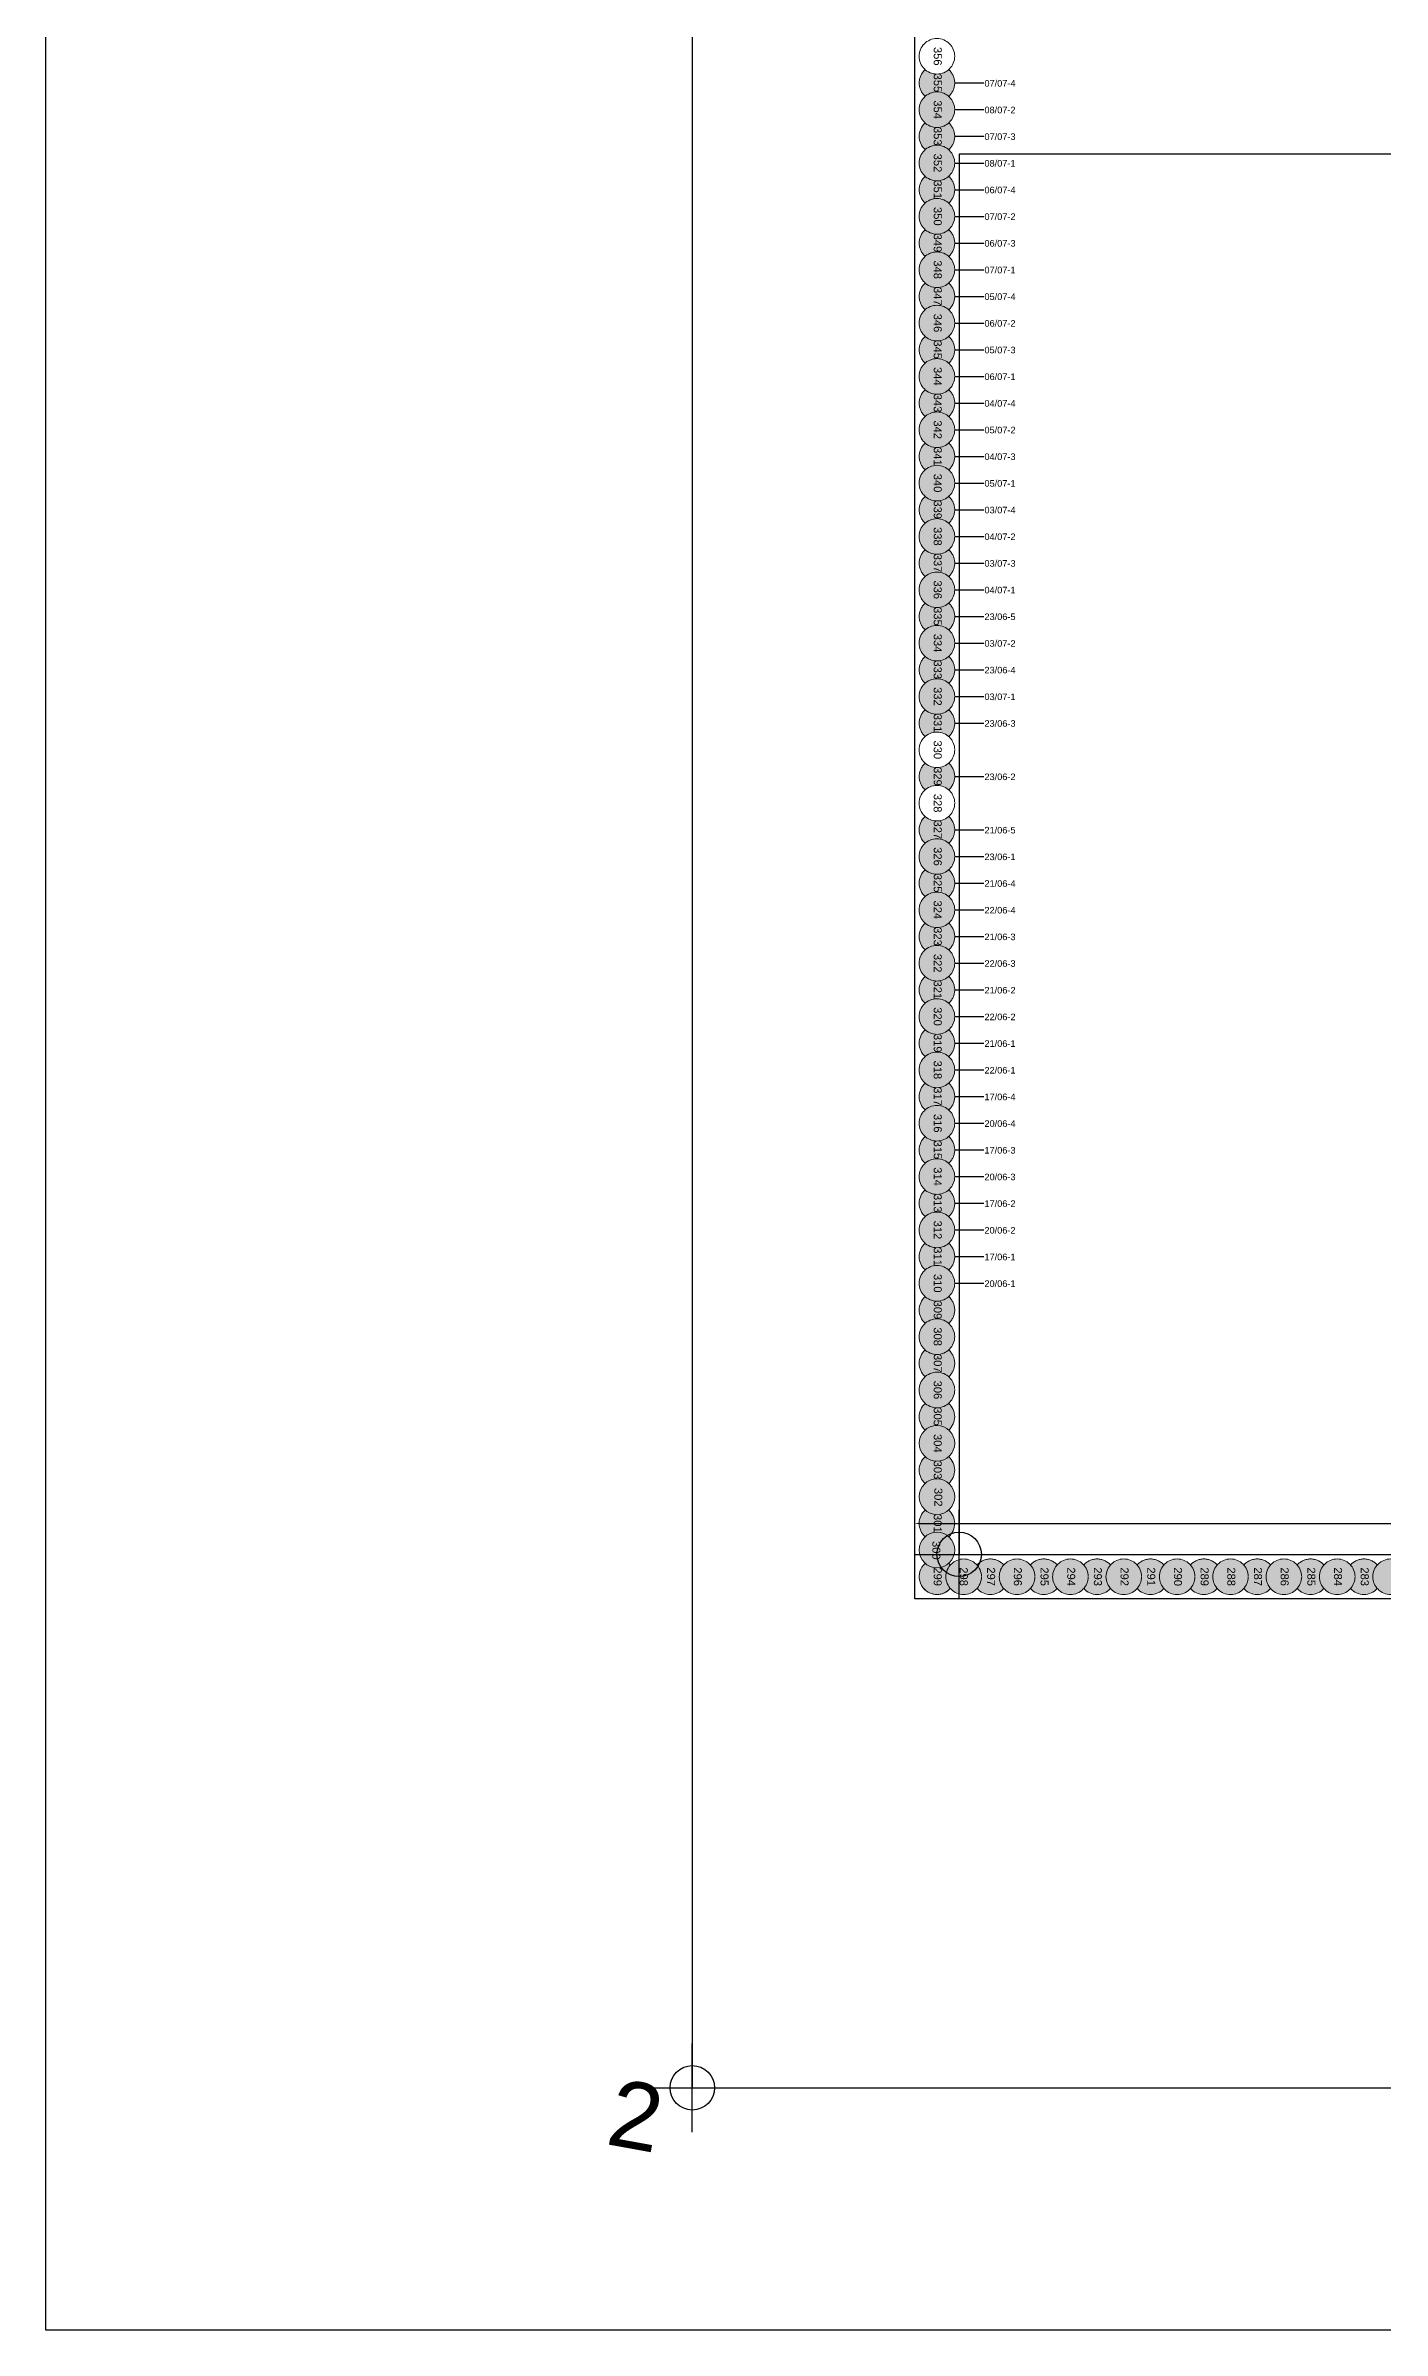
# Model space of a CAD drawing. Header units: metres. Extents: x 648700 to 648889, y 3454355 to 3454496.
# Drawn here: x 648699.8 to 648729.8, y 3454355.2 to 3454406.6 of the extents above; entities that cross this region are included whole.
import ezdxf
from ezdxf.enums import TextEntityAlignment as Align

# ---------------------------------------------------------------- set-up
doc = ezdxf.new("R2010")
doc.units = ezdxf.units.M
doc.header["$LTSCALE"] = 5
doc.header["$PDMODE"] = 34
doc.header["$PDSIZE"] = -0.1
for name, pattern in [('DASHED', [0.75, 0.5, -0.25]), ('DGN Style 2', [1, 0.6, -0.4]), ('DUZ', [500, 500])]:
    doc.linetypes.add(name, pattern=pattern)
for name, color, linetype in [('A01-200', 1, 'DUZ'), ('outlook', 4, 'Continuous'), ('XYZTABLO', 7, 'Continuous')]:
    doc.layers.add(name, color=color, linetype=linetype)
for name, color, linetype, lineweight in [('DEMIRLI KAZIK', 4, 'Continuous', 0), ('kazik_no_buyuk', 212, 'Continuous', 50), ('PLASTIK KAZIK', 100, 'Continuous', 0)]:
    doc.layers.add(name, color=color, linetype=linetype, lineweight=lineweight)
doc.styles.get("Standard").update_dxf_attribs({"font": 'arial.ttf'})
doc.styles.add('style1', font='arial.ttf', dxfattribs={"height": 10})
doc.dimstyles.new('SON', dxfattribs={"dimscale": 0.5, "dimtxt": 1, "dimasz": 0.18, "dimexe": 0.18, "dimexo": 0.0625, "dimgap": 0.09, "dimtad": 0, "dimtih": 1, "dimtoh": 1, "dimzin": 0, "dimdsep": 46, "dimtxsty": 'Standard', "dimcen": 0.09, "dimadec": 0, "dimazin": 0, "dimtfac": 1, "dimtofl": 0, "dimtmove": 0, "dimatfit": 3, "dimfxl": 1, "dimtolj": 1, "dimtzin": 0, "dimarcsym": 0})

# ---------------------------------------------------------------- blocks, each defined once
blk = doc.blocks.new('*D60')
at = {"layer": 'Defpoints', "color": 0}
for p in [(648719.336, 3454373.389), (648719.336, 3454372.689), (648755.337, 3454372.689)]:
    blk.add_point(p, dxfattribs=at)
at = {"layer": 'XYZTABLO', "color": 0, "lineweight": -2}
for p, q in [((648719.336, 3454372.72), (648719.336, 3454373.479)), ((648719.426, 3454373.389), (648736.449, 3454373.389)), ((648755.247, 3454373.389), (648738.224, 3454373.389)), ((648755.337, 3454372.72), (648755.337, 3454373.479))]:
    blk.add_line(p, q, dxfattribs=at)
at = {"layer": 'XYZTABLO', "color": 0}
for points in [[(648719.426, 3454373.404), (648719.426, 3454373.374), (648719.336, 3454373.389)], [(648755.247, 3454373.404), (648755.247, 3454373.374), (648755.337, 3454373.389)]]:
    blk.add_solid(points, dxfattribs=at)
at = {"layer": 'XYZTABLO', "color": 0, "insert": (648737.337, 3454373.389), "char_height": 0.5, "attachment_point": 5}
blk.add_mtext('\\A1;36.00', dxfattribs=at)

msp = doc.modelspace()

# ---------------------------------------------------------------- hatches: boundary and pattern name
at = {"layer": 'XYZTABLO', "linetype": 'DASHED'}
h = msp.add_hatch(color=63, dxfattribs=at)
h.paths.add_polyline_path([(648720.101, 3454406.089, -0.377964), (648719.572, 3454406.089, 0.451416), (648719.572, 3454405.489, -0.377964), (648720.101, 3454405.489, 0.451416)])
h.paths.add_polyline_path([(648719.715, 3454406.046), (648719.715, 3454405.535), (648719.991, 3454405.535), (648719.991, 3454406.046)], flags=25)
at = {"layer": 'XYZTABLO'}
h = msp.add_hatch(color=69, dxfattribs=at)
h.paths.add_polyline_path([(648719.436, 3454405.188, 1), (648720.236, 3454405.188, 1)])
h.paths.add_polyline_path([(648719.684, 3454405.438), (648719.684, 3454404.926), (648719.96, 3454404.926), (648719.96, 3454405.438)], flags=24)
at = {"layer": 'XYZTABLO', "linetype": 'DASHED'}
h = msp.add_hatch(color=63, dxfattribs=at)
h.paths.add_polyline_path([(648720.101, 3454404.889, -0.377964), (648719.572, 3454404.889, 0.451416), (648719.572, 3454404.289, -0.377964), (648720.101, 3454404.289, 0.451416)])
h.paths.add_polyline_path([(648719.715, 3454404.846), (648719.715, 3454404.335), (648719.991, 3454404.335), (648719.991, 3454404.846)], flags=25)
at = {"layer": 'XYZTABLO'}
h = msp.add_hatch(color=69, dxfattribs=at)
h.paths.add_polyline_path([(648719.436, 3454403.988, 1), (648720.236, 3454403.988, 1)])
h.paths.add_polyline_path([(648719.684, 3454404.238), (648719.684, 3454403.726), (648719.96, 3454403.726), (648719.96, 3454404.238)], flags=24)
at = {"layer": 'XYZTABLO', "linetype": 'DASHED'}
h = msp.add_hatch(color=63, dxfattribs=at)
h.paths.add_polyline_path([(648720.101, 3454403.689, -0.377964), (648719.572, 3454403.689, 0.451416), (648719.572, 3454403.089, -0.377964), (648720.101, 3454403.089, 0.451416)])
h.paths.add_polyline_path([(648719.715, 3454403.646), (648719.715, 3454403.135), (648719.991, 3454403.135), (648719.991, 3454403.646)], flags=25)
at = {"layer": 'XYZTABLO'}
h = msp.add_hatch(color=69, dxfattribs=at)
h.paths.add_polyline_path([(648719.436, 3454402.788, 1), (648720.236, 3454402.788, 1)])
h.paths.add_polyline_path([(648719.684, 3454403.038), (648719.684, 3454402.526), (648719.96, 3454402.526), (648719.96, 3454403.038)], flags=24)
at = {"layer": 'XYZTABLO', "linetype": 'DASHED'}
h = msp.add_hatch(color=63, dxfattribs=at)
h.paths.add_polyline_path([(648720.101, 3454402.489, -0.377964), (648719.572, 3454402.489, 0.451416), (648719.572, 3454401.889, -0.377964), (648720.101, 3454401.889, 0.451416)])
h.paths.add_polyline_path([(648719.715, 3454402.446), (648719.715, 3454401.935), (648719.991, 3454401.935), (648719.991, 3454402.446)], flags=25)
at = {"layer": 'XYZTABLO'}
h = msp.add_hatch(color=69, dxfattribs=at)
h.paths.add_polyline_path([(648719.436, 3454401.588, 1), (648720.236, 3454401.588, 1)])
h.paths.add_polyline_path([(648719.684, 3454401.838), (648719.684, 3454401.326), (648719.96, 3454401.326), (648719.96, 3454401.838)], flags=24)
at = {"layer": 'XYZTABLO', "linetype": 'DASHED'}
h = msp.add_hatch(color=63, dxfattribs=at)
h.paths.add_polyline_path([(648720.101, 3454401.289, -0.377964), (648719.572, 3454401.289, 0.451416), (648719.572, 3454400.689, -0.377964), (648720.101, 3454400.689, 0.451416)])
h.paths.add_polyline_path([(648719.715, 3454401.246), (648719.715, 3454400.735), (648719.991, 3454400.735), (648719.991, 3454401.246)], flags=25)
at = {"layer": 'XYZTABLO'}
h = msp.add_hatch(color=69, dxfattribs=at)
h.paths.add_polyline_path([(648719.436, 3454400.388, 1), (648720.236, 3454400.388, 1)])
h.paths.add_polyline_path([(648719.684, 3454400.638), (648719.684, 3454400.126), (648719.96, 3454400.126), (648719.96, 3454400.638)], flags=24)
at = {"layer": 'XYZTABLO', "linetype": 'DASHED'}
h = msp.add_hatch(color=63, dxfattribs=at)
h.paths.add_polyline_path([(648720.101, 3454400.089, -0.377964), (648719.572, 3454400.089, 0.451416), (648719.572, 3454399.489, -0.377964), (648720.101, 3454399.489, 0.451416)])
h.paths.add_polyline_path([(648719.715, 3454400.046), (648719.715, 3454399.535), (648719.991, 3454399.535), (648719.991, 3454400.046)], flags=25)
at = {"layer": 'XYZTABLO'}
h = msp.add_hatch(color=69, dxfattribs=at)
h.paths.add_polyline_path([(648719.436, 3454399.188, 1), (648720.236, 3454399.188, 1)])
h.paths.add_polyline_path([(648719.684, 3454399.438), (648719.684, 3454398.926), (648719.96, 3454398.926), (648719.96, 3454399.438)], flags=24)
at = {"layer": 'XYZTABLO', "linetype": 'DASHED'}
h = msp.add_hatch(color=63, dxfattribs=at)
h.paths.add_polyline_path([(648720.101, 3454398.889, -0.377964), (648719.572, 3454398.889, 0.451416), (648719.572, 3454398.289, -0.377964), (648720.101, 3454398.289, 0.451416)])
h.paths.add_polyline_path([(648719.715, 3454398.846), (648719.715, 3454398.335), (648719.991, 3454398.335), (648719.991, 3454398.846)], flags=25)
at = {"layer": 'XYZTABLO'}
h = msp.add_hatch(color=69, dxfattribs=at)
h.paths.add_polyline_path([(648719.436, 3454397.988, 1), (648720.236, 3454397.988, 1)])
h.paths.add_polyline_path([(648719.684, 3454398.238), (648719.684, 3454397.726), (648719.96, 3454397.726), (648719.96, 3454398.238)], flags=24)
at = {"layer": 'XYZTABLO', "linetype": 'DASHED'}
h = msp.add_hatch(color=63, dxfattribs=at)
h.paths.add_polyline_path([(648720.101, 3454397.689, -0.377964), (648719.572, 3454397.689, 0.451416), (648719.572, 3454397.089, -0.377964), (648720.101, 3454397.089, 0.451416)])
h.paths.add_polyline_path([(648719.715, 3454397.646), (648719.715, 3454397.135), (648719.991, 3454397.135), (648719.991, 3454397.646)], flags=25)
at = {"layer": 'XYZTABLO'}
h = msp.add_hatch(color=69, dxfattribs=at)
h.paths.add_polyline_path([(648719.436, 3454396.788, 1), (648720.236, 3454396.788, 1)])
h.paths.add_polyline_path([(648719.684, 3454397.038), (648719.684, 3454396.526), (648719.96, 3454396.526), (648719.96, 3454397.038)], flags=24)
at = {"layer": 'XYZTABLO', "linetype": 'DASHED'}
h = msp.add_hatch(color=63, dxfattribs=at)
h.paths.add_polyline_path([(648720.101, 3454396.489, -0.377964), (648719.572, 3454396.489, 0.451416), (648719.572, 3454395.889, -0.377964), (648720.101, 3454395.889, 0.451416)])
h.paths.add_polyline_path([(648719.715, 3454396.446), (648719.715, 3454395.935), (648719.991, 3454395.935), (648719.991, 3454396.446)], flags=25)
at = {"layer": 'XYZTABLO'}
h = msp.add_hatch(color=69, dxfattribs=at)
h.paths.add_polyline_path([(648719.436, 3454395.588, 1), (648720.236, 3454395.588, 1)])
h.paths.add_polyline_path([(648719.684, 3454395.838), (648719.684, 3454395.326), (648719.96, 3454395.326), (648719.96, 3454395.838)], flags=24)
at = {"layer": 'XYZTABLO', "linetype": 'DASHED'}
h = msp.add_hatch(color=63, dxfattribs=at)
h.paths.add_polyline_path([(648720.101, 3454395.289, -0.377964), (648719.572, 3454395.289, 0.451416), (648719.572, 3454394.689, -0.377964), (648720.101, 3454394.689, 0.451416)])
h.paths.add_polyline_path([(648719.715, 3454395.246), (648719.715, 3454394.735), (648719.991, 3454394.735), (648719.991, 3454395.246)], flags=25)
at = {"layer": 'XYZTABLO'}
h = msp.add_hatch(color=69, dxfattribs=at)
h.paths.add_polyline_path([(648719.436, 3454394.388, 1), (648720.236, 3454394.388, 1)])
h.paths.add_polyline_path([(648719.684, 3454394.638), (648719.684, 3454394.126), (648719.96, 3454394.126), (648719.96, 3454394.638)], flags=24)
at = {"layer": 'XYZTABLO', "linetype": 'DASHED'}
h = msp.add_hatch(color=63, dxfattribs=at)
h.paths.add_polyline_path([(648720.101, 3454394.089, -0.377964), (648719.572, 3454394.089, 0.451416), (648719.572, 3454393.489, -0.377964), (648720.101, 3454393.489, 0.451416)])
h.paths.add_polyline_path([(648719.715, 3454394.046), (648719.715, 3454393.535), (648719.991, 3454393.535), (648719.991, 3454394.046)], flags=25)
at = {"layer": 'XYZTABLO'}
h = msp.add_hatch(color=69, dxfattribs=at)
h.paths.add_polyline_path([(648719.436, 3454393.188, 1), (648720.236, 3454393.188, 1)])
h.paths.add_polyline_path([(648719.684, 3454393.438), (648719.684, 3454392.926), (648719.96, 3454392.926), (648719.96, 3454393.438)], flags=24)
at = {"layer": 'XYZTABLO', "linetype": 'DASHED'}
h = msp.add_hatch(color=63, dxfattribs=at)
h.paths.add_polyline_path([(648720.101, 3454392.889, -0.377964), (648719.572, 3454392.889, 0.451416), (648719.572, 3454392.289, -0.377964), (648720.101, 3454392.289, 0.451416)])
h.paths.add_polyline_path([(648719.715, 3454392.846), (648719.715, 3454392.335), (648719.991, 3454392.335), (648719.991, 3454392.846)], flags=25)
at = {"layer": 'XYZTABLO'}
h = msp.add_hatch(color=69, dxfattribs=at)
h.paths.add_polyline_path([(648719.436, 3454391.988, 1), (648720.236, 3454391.988, 1)])
h.paths.add_polyline_path([(648719.684, 3454392.238), (648719.684, 3454391.726), (648719.96, 3454391.726), (648719.96, 3454392.238)], flags=24)
at = {"layer": 'XYZTABLO', "linetype": 'DASHED'}
h = msp.add_hatch(color=63, dxfattribs=at)
h.paths.add_polyline_path([(648720.101, 3454391.689, -0.377964), (648719.572, 3454391.689, 0.451416), (648719.572, 3454391.089, -0.377964), (648720.101, 3454391.089, 0.451416)])
h.paths.add_polyline_path([(648719.715, 3454391.646), (648719.715, 3454391.135), (648719.991, 3454391.135), (648719.991, 3454391.646)], flags=25)
h = msp.add_hatch(color=63, dxfattribs=at)
h.paths.add_polyline_path([(648720.101, 3454390.489, -0.377964), (648719.572, 3454390.489, 0.451416), (648719.572, 3454389.889, -0.377964), (648720.101, 3454389.889, 0.451416)])
h.paths.add_polyline_path([(648719.715, 3454390.446), (648719.715, 3454389.935), (648719.991, 3454389.935), (648719.991, 3454390.446)], flags=25)
h = msp.add_hatch(color=63, dxfattribs=at)
h.paths.add_polyline_path([(648720.101, 3454389.289, -0.377964), (648719.572, 3454389.289, 0.451416), (648719.572, 3454388.689, -0.377964), (648720.101, 3454388.689, 0.451416)])
h.paths.add_polyline_path([(648719.715, 3454389.246), (648719.715, 3454388.735), (648719.991, 3454388.735), (648719.991, 3454389.246)], flags=25)
at = {"layer": 'XYZTABLO'}
h = msp.add_hatch(color=69, dxfattribs=at)
h.paths.add_polyline_path([(648719.436, 3454388.388, 1), (648720.236, 3454388.388, 1)])
h.paths.add_polyline_path([(648719.684, 3454388.638), (648719.684, 3454388.126), (648719.96, 3454388.126), (648719.96, 3454388.638)], flags=24)
at = {"layer": 'XYZTABLO', "linetype": 'DASHED'}
h = msp.add_hatch(color=63, dxfattribs=at)
h.paths.add_polyline_path([(648720.101, 3454388.089, -0.377964), (648719.572, 3454388.089, 0.451416), (648719.572, 3454387.489, -0.377964), (648720.101, 3454387.489, 0.451416)])
h.paths.add_polyline_path([(648719.715, 3454388.046), (648719.715, 3454387.535), (648719.991, 3454387.535), (648719.991, 3454388.046)], flags=25)
at = {"layer": 'XYZTABLO'}
h = msp.add_hatch(color=69, dxfattribs=at)
h.paths.add_polyline_path([(648719.436, 3454387.188, 1), (648720.236, 3454387.188, 1)])
h.paths.add_polyline_path([(648719.684, 3454387.438), (648719.684, 3454386.926), (648719.96, 3454386.926), (648719.96, 3454387.438)], flags=24)
at = {"layer": 'XYZTABLO', "linetype": 'DASHED'}
h = msp.add_hatch(color=63, dxfattribs=at)
h.paths.add_polyline_path([(648720.101, 3454386.889, -0.377964), (648719.572, 3454386.889, 0.451416), (648719.572, 3454386.289, -0.377964), (648720.101, 3454386.289, 0.451416)])
h.paths.add_polyline_path([(648719.715, 3454386.846), (648719.715, 3454386.335), (648719.991, 3454386.335), (648719.991, 3454386.846)], flags=25)
at = {"layer": 'XYZTABLO'}
h = msp.add_hatch(color=69, dxfattribs=at)
h.paths.add_polyline_path([(648719.436, 3454385.988, 1), (648720.236, 3454385.988, 1)])
h.paths.add_polyline_path([(648719.684, 3454386.238), (648719.684, 3454385.726), (648719.96, 3454385.726), (648719.96, 3454386.238)], flags=24)
at = {"layer": 'XYZTABLO', "linetype": 'DASHED'}
h = msp.add_hatch(color=63, dxfattribs=at)
h.paths.add_polyline_path([(648720.101, 3454385.689, -0.377964), (648719.572, 3454385.689, 0.451416), (648719.572, 3454385.089, -0.377964), (648720.101, 3454385.089, 0.451416)])
h.paths.add_polyline_path([(648719.715, 3454385.646), (648719.715, 3454385.135), (648719.991, 3454385.135), (648719.991, 3454385.646)], flags=25)
at = {"layer": 'XYZTABLO'}
h = msp.add_hatch(color=69, dxfattribs=at)
h.paths.add_polyline_path([(648719.436, 3454384.788, 1), (648720.236, 3454384.788, 1)])
h.paths.add_polyline_path([(648719.684, 3454385.038), (648719.684, 3454384.526), (648719.96, 3454384.526), (648719.96, 3454385.038)], flags=24)
at = {"layer": 'XYZTABLO', "linetype": 'DASHED'}
h = msp.add_hatch(color=63, dxfattribs=at)
h.paths.add_polyline_path([(648720.101, 3454384.489, -0.377964), (648719.572, 3454384.489, 0.451416), (648719.572, 3454383.889, -0.377964), (648720.101, 3454383.889, 0.451416)])
h.paths.add_polyline_path([(648719.715, 3454384.446), (648719.715, 3454383.935), (648719.991, 3454383.935), (648719.991, 3454384.446)], flags=25)
at = {"layer": 'XYZTABLO'}
h = msp.add_hatch(color=69, dxfattribs=at)
h.paths.add_polyline_path([(648719.436, 3454383.588, 1), (648720.236, 3454383.588, 1)])
h.paths.add_polyline_path([(648719.684, 3454383.838), (648719.684, 3454383.326), (648719.96, 3454383.326), (648719.96, 3454383.838)], flags=24)
at = {"layer": 'XYZTABLO', "linetype": 'DASHED'}
h = msp.add_hatch(color=63, dxfattribs=at)
h.paths.add_polyline_path([(648720.101, 3454383.289, -0.377964), (648719.572, 3454383.289, 0.451416), (648719.572, 3454382.689, -0.377964), (648720.101, 3454382.689, 0.451416)])
h.paths.add_polyline_path([(648719.715, 3454383.246), (648719.715, 3454382.735), (648719.991, 3454382.735), (648719.991, 3454383.246)], flags=25)
at = {"layer": 'XYZTABLO'}
h = msp.add_hatch(color=69, dxfattribs=at)
h.paths.add_polyline_path([(648719.436, 3454382.388, 1), (648720.236, 3454382.388, 1)])
h.paths.add_polyline_path([(648719.684, 3454382.638), (648719.684, 3454382.126), (648719.96, 3454382.126), (648719.96, 3454382.638)], flags=24)
at = {"layer": 'XYZTABLO', "linetype": 'DASHED'}
h = msp.add_hatch(color=63, dxfattribs=at)
h.paths.add_polyline_path([(648720.101, 3454382.089, -0.377964), (648719.572, 3454382.089, 0.451416), (648719.572, 3454381.489, -0.377964), (648720.101, 3454381.489, 0.451416)])
h.paths.add_polyline_path([(648719.715, 3454382.046), (648719.715, 3454381.535), (648719.991, 3454381.535), (648719.991, 3454382.046)], flags=25)
at = {"layer": 'XYZTABLO'}
h = msp.add_hatch(color=69, dxfattribs=at)
h.paths.add_polyline_path([(648719.436, 3454381.188, 1), (648720.236, 3454381.188, 1)])
h.paths.add_polyline_path([(648719.728, 3454381.432), (648719.728, 3454380.921), (648720.004, 3454380.921), (648720.004, 3454381.432)], flags=24)
h.paths.add_polyline_path([(648719.715, 3454380.845), (648719.715, 3454380.334), (648719.991, 3454380.334), (648719.991, 3454380.845)], flags=9)
at = {"layer": 'XYZTABLO', "linetype": 'DASHED'}
h = msp.add_hatch(color=63, dxfattribs=at)
h.paths.add_polyline_path([(648720.101, 3454380.889, -0.377964), (648719.572, 3454380.889, 0.451416), (648719.572, 3454380.289, -0.377964), (648720.101, 3454380.289, 0.451416)])
h.paths.add_polyline_path([(648719.715, 3454380.846), (648719.715, 3454380.335), (648719.991, 3454380.335), (648719.991, 3454380.846)], flags=25)
at = {"layer": 'XYZTABLO'}
h = msp.add_hatch(color=69, dxfattribs=at)
h.paths.add_polyline_path([(648719.436, 3454379.988, 1), (648720.236, 3454379.988, 1)])
h.paths.add_polyline_path([(648719.684, 3454380.238), (648719.684, 3454379.726), (648719.96, 3454379.726), (648719.96, 3454380.238)], flags=24)
at = {"layer": 'XYZTABLO', "linetype": 'DASHED'}
h = msp.add_hatch(color=63, dxfattribs=at)
h.paths.add_polyline_path([(648720.101, 3454379.689, -0.377964), (648719.572, 3454379.689, 0.451416), (648719.572, 3454379.089, -0.377964), (648720.101, 3454379.089, 0.451416)])
h.paths.add_polyline_path([(648719.715, 3454379.646), (648719.715, 3454379.135), (648719.991, 3454379.135), (648719.991, 3454379.646)], flags=25)
at = {"layer": 'XYZTABLO'}
h = msp.add_hatch(color=69, dxfattribs=at)
h.paths.add_polyline_path([(648719.436, 3454378.788, 1), (648720.236, 3454378.788, 1)])
h.paths.add_polyline_path([(648719.728, 3454379.032), (648719.728, 3454378.521), (648720.004, 3454378.521), (648720.004, 3454379.032)], flags=24)
h.paths.add_polyline_path([(648719.715, 3454378.445), (648719.715, 3454377.934), (648719.991, 3454377.934), (648719.991, 3454378.445)], flags=9)
at = {"layer": 'XYZTABLO', "linetype": 'DASHED'}
h = msp.add_hatch(color=63, dxfattribs=at)
h.paths.add_polyline_path([(648720.101, 3454378.489, -0.377964), (648719.572, 3454378.489, 0.451416), (648719.572, 3454377.889, -0.377964), (648720.101, 3454377.889, 0.451416)])
h.paths.add_polyline_path([(648719.715, 3454378.446), (648719.715, 3454377.935), (648719.991, 3454377.935), (648719.991, 3454378.446)], flags=25)
at = {"layer": 'XYZTABLO'}
h = msp.add_hatch(color=69, dxfattribs=at)
h.paths.add_polyline_path([(648719.436, 3454377.588, 1), (648720.236, 3454377.588, 1)])
h.paths.add_polyline_path([(648719.684, 3454377.838), (648719.684, 3454377.326), (648719.96, 3454377.326), (648719.96, 3454377.838)], flags=24)
at = {"layer": 'XYZTABLO', "linetype": 'DASHED'}
h = msp.add_hatch(color=63, dxfattribs=at)
h.paths.add_polyline_path([(648720.101, 3454377.289, -0.377964), (648719.572, 3454377.289, 0.451416), (648719.572, 3454376.689, -0.377964), (648720.101, 3454376.689, 0.451416)])
h.paths.add_polyline_path([(648719.715, 3454377.246), (648719.715, 3454376.735), (648719.991, 3454376.735), (648719.991, 3454377.246)], flags=25)
at = {"layer": 'XYZTABLO'}
h = msp.add_hatch(color=69, dxfattribs=at)
h.paths.add_polyline_path([(648719.436, 3454376.388, 1), (648720.236, 3454376.388, 1)])
h.paths.add_polyline_path([(648719.728, 3454376.632), (648719.728, 3454376.121), (648720.004, 3454376.121), (648720.004, 3454376.632)], flags=24)
h.paths.add_polyline_path([(648719.715, 3454376.045), (648719.715, 3454375.534), (648719.991, 3454375.534), (648719.991, 3454376.045)], flags=9)
h = msp.add_hatch(color=63, dxfattribs=at)
h.paths.add_polyline_path([(648720.101, 3454376.089, -0.377964), (648719.572, 3454376.089, 0.451416), (648719.572, 3454375.489, -0.377964), (648720.101, 3454375.489, 0.451416)])
h.paths.add_polyline_path([(648719.715, 3454376.046), (648719.715, 3454375.535), (648719.991, 3454375.535), (648719.991, 3454376.046)], flags=25)
h = msp.add_hatch(color=69, dxfattribs=at)
h.paths.add_polyline_path([(648719.436, 3454375.188, 1), (648720.236, 3454375.188, 1)])
h.paths.add_polyline_path([(648719.684, 3454375.438), (648719.684, 3454374.926), (648719.96, 3454374.926), (648719.96, 3454375.438)], flags=24)
h = msp.add_hatch(color=63, dxfattribs=at)
h.paths.add_polyline_path([(648720.101, 3454374.889, -0.377964), (648719.572, 3454374.889, 0.451416), (648719.572, 3454374.289, -0.377964), (648720.101, 3454374.289, 0.451416)])
h.paths.add_polyline_path([(648719.715, 3454374.846), (648719.715, 3454374.335), (648719.991, 3454374.335), (648719.991, 3454374.846)], flags=25)
h = msp.add_hatch(color=69, dxfattribs=at)
h.paths.add_polyline_path([(648719.436, 3454373.989, 1), (648720.236, 3454373.989, 1)])
h.paths.add_polyline_path([(648719.728, 3454374.233), (648719.728, 3454373.722), (648720.004, 3454373.722), (648720.004, 3454374.233)], flags=24)
h.paths.add_polyline_path([(648719.715, 3454373.646), (648719.715, 3454373.135), (648719.991, 3454373.135), (648719.991, 3454373.646)], flags=9)
h = msp.add_hatch(color=63, dxfattribs=at)
h.paths.add_polyline_path([(648720.101, 3454373.689, -0.377964), (648719.572, 3454373.689, 0.451416), (648719.572, 3454373.089, -0.377964), (648720.101, 3454373.089, 0.451416)])
h.paths.add_polyline_path([(648719.715, 3454373.646), (648719.715, 3454373.135), (648719.991, 3454373.135), (648719.991, 3454373.646)], flags=25)
h = msp.add_hatch(color=69, dxfattribs=at)
h.paths.add_polyline_path([(648719.436, 3454372.789, 1), (648720.236, 3454372.789, 1)])
h.paths.add_polyline_path([(648719.684, 3454373.038), (648719.684, 3454372.527), (648719.96, 3454372.527), (648719.96, 3454373.038)], flags=24)
h = msp.add_hatch(color=63, dxfattribs=at)
h.paths.add_polyline_path([(648720.137, 3454372.453, 0.031434), (648720.101, 3454372.489, -0.378629), (648719.571, 3454372.489, 0.691016), (648719.837, 3454371.789, -0.214981), (648719.537, 3454371.925, 0.214981), (648719.837, 3454371.789, 0.215392), (648720.137, 3454371.925, -0.182281), (648720.037, 3454372.189, -0.182281)])
h.paths.add_polyline_path([(648719.715, 3454372.446), (648719.715, 3454371.935), (648719.991, 3454371.935), (648719.991, 3454372.446)], flags=25)
h = msp.add_hatch(color=69, dxfattribs=at)
h.paths.add_polyline_path([(648720.037, 3454372.189, 1), (648720.837, 3454372.189, 1)])
h.paths.add_polyline_path([(648720.294, 3454372.439), (648720.294, 3454371.927), (648720.569, 3454371.927), (648720.569, 3454372.439)], flags=24)
at = {"layer": 'XYZTABLO', "linetype": 'DASHED'}
h = msp.add_hatch(color=63, dxfattribs=at)
h.paths.add_polyline_path([(648721.237, 3454372.189, -0.182676), (648721.337, 3454372.454, 0.451416), (648720.737, 3454372.454, -0.182676), (648720.837, 3454372.189, -0.182676), (648720.737, 3454371.925, 0.451416), (648721.337, 3454371.925, -0.182676)])
h.paths.add_polyline_path([(648720.952, 3454372.476), (648720.952, 3454371.966), (648721.223, 3454371.966), (648721.223, 3454372.476)], flags=24)
at = {"layer": 'XYZTABLO'}
h = msp.add_hatch(color=69, dxfattribs=at)
h.paths.add_polyline_path([(648721.237, 3454372.189, 1), (648722.037, 3454372.189, 1)])
h.paths.add_polyline_path([(648721.477, 3454372.415), (648721.477, 3454371.904), (648721.753, 3454371.904), (648721.753, 3454372.415)], flags=24)
at = {"layer": 'XYZTABLO', "linetype": 'DASHED'}
h = msp.add_hatch(color=63, dxfattribs=at)
h.paths.add_polyline_path([(648722.437, 3454372.189, -0.182676), (648722.537, 3454372.454, 0.451416), (648721.937, 3454372.454, -0.182676), (648722.037, 3454372.189, -0.182676), (648721.937, 3454371.925, 0.451416), (648722.537, 3454371.925, -0.182676)])
h.paths.add_polyline_path([(648722.152, 3454372.476), (648722.152, 3454371.966), (648722.423, 3454371.966), (648722.423, 3454372.476)], flags=24)
at = {"layer": 'XYZTABLO'}
h = msp.add_hatch(color=69, dxfattribs=at)
h.paths.add_polyline_path([(648722.437, 3454372.189, 1), (648723.237, 3454372.189, 1)])
h.paths.add_polyline_path([(648722.694, 3454372.439), (648722.694, 3454371.927), (648722.969, 3454371.927), (648722.969, 3454372.439)], flags=24)
at = {"layer": 'XYZTABLO', "linetype": 'DASHED'}
h = msp.add_hatch(color=63, dxfattribs=at)
h.paths.add_polyline_path([(648723.637, 3454372.189, -0.182676), (648723.737, 3454372.454, 0.451416), (648723.137, 3454372.454, -0.182676), (648723.237, 3454372.189, -0.182676), (648723.137, 3454371.925, 0.451416), (648723.737, 3454371.925, -0.182676)])
h.paths.add_polyline_path([(648723.352, 3454372.476), (648723.352, 3454371.966), (648723.623, 3454371.966), (648723.623, 3454372.476)], flags=24)
at = {"layer": 'XYZTABLO'}
h = msp.add_hatch(color=69, dxfattribs=at)
h.paths.add_polyline_path([(648723.637, 3454372.189, 1), (648724.437, 3454372.189, 1)])
h.paths.add_polyline_path([(648723.877, 3454372.415), (648723.877, 3454371.904), (648724.153, 3454371.904), (648724.153, 3454372.415)], flags=24)
at = {"layer": 'XYZTABLO', "linetype": 'DASHED'}
h = msp.add_hatch(color=63, dxfattribs=at)
h.paths.add_polyline_path([(648724.837, 3454372.189, -0.182676), (648724.937, 3454372.454, 0.451416), (648724.337, 3454372.454, -0.182676), (648724.437, 3454372.189, -0.182676), (648724.337, 3454371.925, 0.451416), (648724.937, 3454371.925, -0.182676)])
h.paths.add_polyline_path([(648724.552, 3454372.476), (648724.552, 3454371.966), (648724.823, 3454371.966), (648724.823, 3454372.476)], flags=24)
at = {"layer": 'XYZTABLO'}
h = msp.add_hatch(color=69, dxfattribs=at)
h.paths.add_polyline_path([(648724.837, 3454372.189, 1), (648725.637, 3454372.189, 1)])
h.paths.add_polyline_path([(648725.094, 3454372.439), (648725.094, 3454371.927), (648725.369, 3454371.927), (648725.369, 3454372.439)], flags=24)
at = {"layer": 'XYZTABLO', "linetype": 'DASHED'}
h = msp.add_hatch(color=63, dxfattribs=at)
h.paths.add_polyline_path([(648726.037, 3454372.189, -0.182676), (648726.137, 3454372.454, 0.451416), (648725.537, 3454372.454, -0.182676), (648725.637, 3454372.189, -0.182676), (648725.537, 3454371.925, 0.451416), (648726.137, 3454371.925, -0.182676)])
h.paths.add_polyline_path([(648725.752, 3454372.476), (648725.752, 3454371.966), (648726.023, 3454371.966), (648726.023, 3454372.476)], flags=24)
at = {"layer": 'XYZTABLO'}
h = msp.add_hatch(color=69, dxfattribs=at)
h.paths.add_polyline_path([(648726.037, 3454372.189, 1), (648726.837, 3454372.189, 1)])
h.paths.add_polyline_path([(648726.277, 3454372.415), (648726.277, 3454371.904), (648726.553, 3454371.904), (648726.553, 3454372.415)], flags=24)
at = {"layer": 'XYZTABLO', "linetype": 'DASHED'}
h = msp.add_hatch(color=63, dxfattribs=at)
h.paths.add_polyline_path([(648727.237, 3454372.189, -0.182676), (648727.337, 3454372.454, 0.451416), (648726.737, 3454372.454, -0.182676), (648726.837, 3454372.189, -0.182676), (648726.737, 3454371.925, 0.451416), (648727.337, 3454371.925, -0.182676)])
h.paths.add_polyline_path([(648726.952, 3454372.476), (648726.952, 3454371.966), (648727.223, 3454371.966), (648727.223, 3454372.476)], flags=24)
at = {"layer": 'XYZTABLO'}
h = msp.add_hatch(color=69, dxfattribs=at)
h.paths.add_polyline_path([(648727.237, 3454372.189, 1), (648728.037, 3454372.189, 1)])
h.paths.add_polyline_path([(648727.525, 3454372.461), (648727.525, 3454371.951), (648727.796, 3454371.951), (648727.796, 3454372.461)], flags=24)
at = {"layer": 'XYZTABLO', "linetype": 'DASHED'}
h = msp.add_hatch(color=63, dxfattribs=at)
h.paths.add_polyline_path([(648728.437, 3454372.189, -0.182676), (648728.537, 3454372.454, 0.451416), (648727.937, 3454372.454, -0.182676), (648728.037, 3454372.189, -0.182676), (648727.937, 3454371.925, 0.451416), (648728.537, 3454371.925, -0.182676)])
h.paths.add_polyline_path([(648728.152, 3454372.476), (648728.152, 3454371.966), (648728.423, 3454371.966), (648728.423, 3454372.476)], flags=24)
at = {"layer": 'XYZTABLO'}
h = msp.add_hatch(color=69, dxfattribs=at)
h.paths.add_polyline_path([(648728.437, 3454372.189, 1), (648729.237, 3454372.189, 1)])
h.paths.add_polyline_path([(648728.694, 3454372.439), (648728.694, 3454371.927), (648728.969, 3454371.927), (648728.969, 3454372.439)], flags=24)
at = {"layer": 'XYZTABLO', "linetype": 'DASHED'}
h = msp.add_hatch(color=63, dxfattribs=at)
h.paths.add_polyline_path([(648729.637, 3454372.189, -0.182676), (648729.737, 3454372.454, 0.451416), (648729.137, 3454372.454, -0.182676), (648729.237, 3454372.189, -0.182676), (648729.137, 3454371.925, 0.451416), (648729.737, 3454371.925, -0.182676)])
h.paths.add_polyline_path([(648729.352, 3454372.476), (648729.352, 3454371.966), (648729.623, 3454371.966), (648729.623, 3454372.476)], flags=24)
at = {"layer": 'XYZTABLO'}
h = msp.add_hatch(color=69, dxfattribs=at)
h.paths.add_polyline_path([(648729.637, 3454372.189, 1), (648730.437, 3454372.189, 1)])
h.paths.add_polyline_path([(648729.877, 3454372.415), (648729.877, 3454371.904), (648730.153, 3454371.904), (648730.153, 3454372.415)], flags=24)

# ---------------------------------------------------------------- linework, layer by layer
at = {"layer": 'A01-200'}
for p, q in [((648719.336, 3454371.689), (648719.336, 3454475.692)), ((648755.337, 3454404.19), (648720.336, 3454404.19)), ((648720.336, 3454404.19), (648720.336, 3454372.692)), ((648720.336, 3454372.692), (648755.337, 3454372.689)), ((648756.337, 3454371.689), (648719.336, 3454371.689))]:
    msp.add_line(p, q, dxfattribs=at)
at = {"layer": 'DEMIRLI KAZIK', "linetype": 'DASHED'}
for centre in [(648719.836, 3454406.389), (648719.836, 3454405.189), (648719.836, 3454403.989), (648719.836, 3454402.789), (648719.836, 3454401.589), (648719.836, 3454400.389), (648719.836, 3454399.189), (648719.836, 3454397.989), (648719.836, 3454396.789), (648719.836, 3454395.589), (648719.836, 3454394.389), (648719.836, 3454393.189), (648719.836, 3454391.989), (648719.836, 3454390.789), (648719.836, 3454389.589), (648719.836, 3454388.389), (648719.836, 3454387.189), (648719.836, 3454385.989), (648719.836, 3454384.789), (648719.836, 3454383.589), (648719.836, 3454382.389), (648719.836, 3454381.189), (648719.836, 3454379.989), (648719.836, 3454378.789), (648719.836, 3454377.589), (648719.836, 3454376.389), (648720.437, 3454372.189), (648721.637, 3454372.189), (648722.837, 3454372.189), (648724.037, 3454372.189), (648725.237, 3454372.189), (648726.437, 3454372.189), (648727.637, 3454372.189), (648728.837, 3454372.189), (648730.037, 3454372.189)]:
    msp.add_circle(centre, 0.4, dxfattribs=at)
at = {"layer": 'DEMIRLI KAZIK', "linetype": 'Continuous'}
for centre in [(648719.836, 3454375.189), (648719.836, 3454373.989), (648719.836, 3454372.789)]:
    msp.add_circle(centre, 0.4, dxfattribs=at)
at = {"layer": 'outlook'}
for p, q in [((648714.336, 3454480.692), (648714.336, 3454360.693)), ((648714.336, 3454360.693), (648769.686, 3454360.688))]:
    msp.add_line(p, q, dxfattribs=at)
at = {"layer": 'PLASTIK KAZIK', "linetype": 'DASHED'}
for centre, start, end in [((648719.836, 3454405.789), 131.4096, 228.5904), ((648719.836, 3454405.789), 311.4096, 48.5904), ((648719.836, 3454404.589), 311.4096, 48.5904), ((648719.836, 3454403.389), 131.4096, 228.5904), ((648719.836, 3454403.389), 311.4096, 48.5904), ((648719.836, 3454402.189), 131.4096, 228.5904), ((648719.836, 3454402.189), 311.4096, 48.5904), ((648719.836, 3454400.989), 131.4096, 228.5904), ((648719.836, 3454400.989), 311.4096, 48.5904), ((648719.836, 3454399.789), 131.4096, 228.5904), ((648719.836, 3454399.789), 311.4096, 48.5904), ((648719.836, 3454398.589), 131.4096, 228.5904), ((648719.836, 3454398.589), 311.4096, 48.5904), ((648719.836, 3454397.389), 131.4096, 228.5904), ((648719.836, 3454397.389), 311.4096, 48.5904), ((648719.836, 3454396.189), 131.4096, 228.5904), ((648719.836, 3454396.189), 311.4096, 48.5904), ((648719.836, 3454394.989), 131.4096, 228.5904), ((648719.836, 3454394.989), 311.4096, 48.5904), ((648719.836, 3454393.789), 131.4096, 228.5904), ((648719.836, 3454393.789), 311.4096, 48.5904), ((648719.836, 3454392.589), 131.4096, 228.5904), ((648719.836, 3454392.589), 311.4096, 48.5904), ((648719.836, 3454391.389), 131.4096, 228.5904), ((648719.836, 3454391.389), 311.4096, 48.5904), ((648719.836, 3454390.189), 131.4096, 228.5904), ((648719.836, 3454390.189), 311.4096, 48.5904), ((648719.836, 3454388.989), 311.4096, 48.5904), ((648719.836, 3454387.789), 311.4096, 48.5904), ((648719.836, 3454386.589), 311.4096, 48.5904), ((648719.836, 3454385.389), 311.4096, 48.5904), ((648719.836, 3454384.189), 311.4096, 48.5904), ((648719.836, 3454382.989), 311.4096, 48.5904), ((648719.836, 3454381.789), 311.4096, 48.5904), ((648719.836, 3454380.589), 311.4096, 48.5904), ((648719.836, 3454379.389), 311.4096, 48.5904), ((648719.836, 3454378.189), 311.4096, 48.5904), ((648719.836, 3454376.989), 311.4096, 48.5904), ((648721.037, 3454372.189), 41.4096, 138.5904), ((648722.237, 3454372.189), 41.4096, 138.5904), ((648723.437, 3454372.189), 41.4096, 138.5904), ((648724.637, 3454372.189), 41.4096, 138.5904), ((648725.837, 3454372.189), 41.4096, 138.5904), ((648727.037, 3454372.189), 41.4096, 138.5904), ((648728.237, 3454372.189), 41.4096, 138.5904), ((648729.437, 3454372.189), 41.4096, 138.5904)]:
    msp.add_arc(centre, 0.4, start, end, dxfattribs=at)
at = {"layer": 'PLASTIK KAZIK', "linetype": 'Continuous'}
for centre, start, end in [((648719.836, 3454404.589), 131.4096, 228.5904), ((648719.836, 3454388.989), 131.4096, 228.5904), ((648719.836, 3454387.789), 131.4096, 228.5904), ((648719.836, 3454386.589), 131.4096, 228.5904), ((648719.836, 3454385.389), 131.4096, 228.5904), ((648719.836, 3454384.189), 131.4096, 228.5904), ((648719.836, 3454382.989), 131.4096, 228.5904), ((648719.836, 3454381.789), 131.4096, 228.5904), ((648719.836, 3454380.589), 131.4096, 228.5904), ((648719.836, 3454379.389), 131.4096, 228.5904), ((648719.836, 3454378.189), 131.4096, 228.5904), ((648719.836, 3454376.989), 131.4096, 228.5904), ((648719.836, 3454375.789), 131.4096, 228.5904), ((648719.836, 3454375.789), 311.4096, 48.5904), ((648719.836, 3454374.589), 131.4096, 228.5904), ((648719.836, 3454374.589), 311.4096, 48.5904), ((648719.836, 3454373.389), 131.4096, 228.5904), ((648719.836, 3454373.389), 311.4096, 48.5904), ((648719.836, 3454372.189), 131.4762, 318.6779), ((648719.836, 3454372.189), 41.3221, 48.5238), ((648719.837, 3454372.189), 221.4096, 318.5904), ((648721.037, 3454372.189), 221.4096, 318.5904), ((648722.237, 3454372.189), 221.4096, 318.5904), ((648723.437, 3454372.189), 221.4096, 318.5904), ((648724.637, 3454372.189), 221.4096, 318.5904), ((648725.837, 3454372.189), 221.4096, 318.5904), ((648727.037, 3454372.189), 221.4096, 318.5904), ((648728.237, 3454372.189), 221.4096, 318.5904), ((648729.437, 3454372.189), 221.4096, 318.5904)]:
    msp.add_arc(centre, 0.4, start, end, dxfattribs=at)
at = {"layer": 'XYZTABLO'}
for p, q in [((648720.236, 3454405.789), (648720.888, 3454405.789)), ((648720.236, 3454405.189), (648720.888, 3454405.189)), ((648720.236, 3454404.589), (648720.888, 3454404.589)), ((648720.236, 3454403.989), (648720.888, 3454403.989)), ((648720.236, 3454403.389), (648720.888, 3454403.389)), ((648720.236, 3454402.789), (648720.888, 3454402.789)), ((648720.236, 3454402.189), (648720.888, 3454402.189)), ((648720.236, 3454401.589), (648720.888, 3454401.589)), ((648720.236, 3454400.989), (648720.888, 3454400.989)), ((648720.236, 3454400.389), (648720.888, 3454400.389)), ((648720.236, 3454399.789), (648720.888, 3454399.789)), ((648720.236, 3454399.189), (648720.888, 3454399.189)), ((648720.236, 3454398.589), (648720.888, 3454398.589)), ((648720.236, 3454397.989), (648720.888, 3454397.989)), ((648720.236, 3454397.389), (648720.888, 3454397.389)), ((648720.236, 3454396.789), (648720.888, 3454396.789)), ((648720.236, 3454396.189), (648720.888, 3454396.189)), ((648720.236, 3454395.589), (648720.888, 3454395.589)), ((648720.236, 3454394.989), (648720.888, 3454394.989)), ((648720.236, 3454394.389), (648720.888, 3454394.389)), ((648720.236, 3454393.789), (648720.888, 3454393.789)), ((648720.236, 3454393.189), (648720.888, 3454393.189)), ((648720.236, 3454392.589), (648720.888, 3454392.589)), ((648720.236, 3454391.989), (648720.888, 3454391.989)), ((648720.236, 3454391.389), (648720.888, 3454391.389)), ((648720.236, 3454390.189), (648720.888, 3454390.189)), ((648720.236, 3454388.989), (648720.888, 3454388.989)), ((648720.236, 3454388.389), (648720.888, 3454388.389)), ((648720.236, 3454387.789), (648720.888, 3454387.789)), ((648720.236, 3454387.189), (648720.888, 3454387.189)), ((648720.236, 3454386.589), (648720.888, 3454386.589)), ((648720.236, 3454385.989), (648720.888, 3454385.989)), ((648720.236, 3454385.389), (648720.888, 3454385.389)), ((648720.236, 3454384.789), (648720.888, 3454384.789)), ((648720.236, 3454384.189), (648720.888, 3454384.189)), ((648720.236, 3454383.589), (648720.888, 3454383.589)), ((648720.236, 3454382.989), (648720.888, 3454382.989)), ((648720.236, 3454382.389), (648720.888, 3454382.389)), ((648720.236, 3454381.789), (648720.888, 3454381.789)), ((648720.236, 3454381.189), (648720.888, 3454381.189)), ((648720.236, 3454380.589), (648720.888, 3454380.589)), ((648720.236, 3454379.989), (648720.888, 3454379.989)), ((648720.236, 3454379.389), (648720.888, 3454379.389)), ((648720.236, 3454378.789), (648720.888, 3454378.789))]:
    msp.add_line(p, q, dxfattribs=at)
msp.add_lwpolyline([(648699.797, 3454496.293), (648888.856, 3454496.293), (648888.856, 3454355.238), (648699.797, 3454355.238)], close=True, dxfattribs=at)
for p in [(648720.336, 3454372.692), (648714.336, 3454360.693)]:
    msp.add_point(p, dxfattribs=at)

# ---------------------------------------------------------------- texts
at = {"layer": 'kazik_no_buyuk', "linetype": 'DGN Style 2', "ltscale": 0.002, "style": 'style1'}
for s, p in [('356', (648719.764, 3454406.39)), ('355', (648719.764, 3454405.79)), ('354', (648719.764, 3454405.19)), ('353', (648719.764, 3454404.59)), ('352', (648719.764, 3454403.99)), ('351', (648719.764, 3454403.39)), ('350', (648719.764, 3454402.79)), ('349', (648719.764, 3454402.19)), ('348', (648719.764, 3454401.59)), ('347', (648719.764, 3454400.99)), ('346', (648719.764, 3454400.39)), ('345', (648719.764, 3454399.79)), ('344', (648719.764, 3454399.19)), ('343', (648719.764, 3454398.59)), ('342', (648719.764, 3454397.99)), ('341', (648719.764, 3454397.39)), ('340', (648719.764, 3454396.79)), ('339', (648719.764, 3454396.19)), ('338', (648719.764, 3454395.59)), ('337', (648719.764, 3454394.99)), ('336', (648719.764, 3454394.39)), ('335', (648719.764, 3454393.79)), ('334', (648719.764, 3454393.19)), ('333', (648719.764, 3454392.59)), ('332', (648719.764, 3454391.99)), ('331', (648719.764, 3454391.39)), ('330', (648719.764, 3454390.79)), ('329', (648719.764, 3454390.19)), ('328', (648719.764, 3454389.59)), ('327', (648719.764, 3454388.99)), ('326', (648719.764, 3454388.39)), ('325', (648719.764, 3454387.79)), ('324', (648719.764, 3454387.19)), ('323', (648719.764, 3454386.59)), ('322', (648719.764, 3454385.99)), ('321', (648719.764, 3454385.39)), ('320', (648719.764, 3454384.79)), ('319', (648719.764, 3454384.19)), ('318', (648719.764, 3454383.59)), ('317', (648719.764, 3454382.99)), ('316', (648719.764, 3454382.39)), ('315', (648719.764, 3454381.79)), ('314', (648719.764, 3454381.19)), ('313', (648719.764, 3454380.59)), ('312', (648719.764, 3454379.99)), ('311', (648719.764, 3454379.39)), ('310', (648719.764, 3454378.79)), ('309', (648719.764, 3454378.19)), ('308', (648719.764, 3454377.59)), ('307', (648719.764, 3454376.99)), ('306', (648719.764, 3454376.39)), ('305', (648719.764, 3454375.79)), ('304', (648719.764, 3454375.19)), ('303', (648719.764, 3454374.59)), ('302', (648719.777, 3454373.977)), ('301', (648719.764, 3454373.39)), ('300', (648719.733, 3454372.783)), ('299', (648719.764, 3454372.19)), ('298', (648720.35, 3454372.191)), ('297', (648720.965, 3454372.19)), ('296', (648721.565, 3454372.19)), ('295', (648722.165, 3454372.19)), ('294', (648722.765, 3454372.19)), ('293', (648723.365, 3454372.19)), ('292', (648723.965, 3454372.19)), ('291', (648724.565, 3454372.19)), ('290', (648725.165, 3454372.19)), ('289', (648725.765, 3454372.19)), ('288', (648726.365, 3454372.19)), ('287', (648726.965, 3454372.19)), ('286', (648727.565, 3454372.19)), ('285', (648728.165, 3454372.19)), ('284', (648728.765, 3454372.19)), ('283', (648729.365, 3454372.19))]:
    msp.add_text(s, height=0.18, rotation=270, dxfattribs=at).set_placement(p, align=Align.CENTER)
at = {"layer": 'XYZTABLO'}
for s, height, rotation, p in [('07/07-4', 0.1477, 359.9994, (648721.604, 3454405.708)), ('08/07-2', 0.1477, 359.9994, (648721.604, 3454405.108)), ('07/07-3', 0.1477, 359.9994, (648721.604, 3454404.508)), ('08/07-1', 0.1477, 359.9994, (648721.604, 3454403.908)), ('06/07-4', 0.1477, 359.9994, (648721.604, 3454403.308)), ('07/07-2', 0.1477, 359.9994, (648721.604, 3454402.708)), ('06/07-3', 0.1477, 359.9994, (648721.604, 3454402.108)), ('07/07-1', 0.1477, 359.9994, (648721.604, 3454401.508)), ('05/07-4', 0.1477, 359.9994, (648721.604, 3454400.908)), ('06/07-2', 0.1477, 359.9994, (648721.604, 3454400.308)), ('05/07-3', 0.1477, 359.9994, (648721.604, 3454399.708)), ('06/07-1', 0.1477, 359.9994, (648721.604, 3454399.108)), ('04/07-4', 0.1477, 359.9994, (648721.604, 3454398.508)), ('05/07-2', 0.1477, 359.9994, (648721.604, 3454397.908)), ('04/07-3', 0.1477, 359.9994, (648721.604, 3454397.308)), ('05/07-1', 0.1477, 359.9994, (648721.604, 3454396.708)), ('03/07-4', 0.1477, 359.9994, (648721.604, 3454396.108)), ('04/07-2', 0.1477, 359.9994, (648721.604, 3454395.508)), ('03/07-3', 0.1477, 359.9994, (648721.604, 3454394.908)), ('04/07-1', 0.1477, 359.9994, (648721.604, 3454394.308)), ('23/06-5', 0.1477, 359.9994, (648721.604, 3454393.708)), ('03/07-2', 0.1477, 359.9994, (648721.604, 3454393.108)), ('23/06-4', 0.1477, 359.9994, (648721.604, 3454392.508)), ('03/07-1', 0.1477, 359.9994, (648721.604, 3454391.908)), ('23/06-3', 0.1477, 359.9994, (648721.604, 3454391.308)), ('23/06-2', 0.1477, 359.9994, (648721.604, 3454390.108)), ('21/06-5', 0.1477, 359.9994, (648721.604, 3454388.908)), ('23/06-1', 0.1477, 359.9994, (648721.604, 3454388.308)), ('21/06-4', 0.1477, 359.9994, (648721.604, 3454387.708)), ('22/06-4', 0.1477, 359.9994, (648721.604, 3454387.108)), ('21/06-3', 0.1477, 359.9994, (648721.604, 3454386.508)), ('22/06-3', 0.1477, 359.9994, (648721.604, 3454385.908)), ('21/06-2', 0.1477, 359.9994, (648721.604, 3454385.308)), ('22/06-2', 0.1477, 359.9994, (648721.604, 3454384.708)), ('21/06-1', 0.1477, 359.9994, (648721.604, 3454384.108)), ('22/06-1', 0.1477, 359.9994, (648721.604, 3454383.508)), ('17/06-4', 0.1477, 359.9994, (648721.604, 3454382.908)), ('20/06-4', 0.1477, 359.9994, (648721.604, 3454382.308)), ('17/06-3', 0.1477, 359.9994, (648721.604, 3454381.708)), ('20/06-3', 0.1477, 359.9994, (648721.604, 3454381.108)), ('17/06-2', 0.1477, 359.9994, (648721.604, 3454380.508)), ('20/06-2', 0.1477, 359.9994, (648721.604, 3454379.908)), ('17/06-1', 0.1477, 359.9994, (648721.604, 3454379.308)), ('20/06-1', 0.1477, 359.9994, (648721.604, 3454378.708)), ('2', 1.5, 349.7192, (648713.505, 3454359.225))]:
    msp.add_text(s, height=height, rotation=rotation, dxfattribs=at).set_placement(p, align=Align.RIGHT)

# ---------------------------------------------------------------- dimensions: what is measured, and where the dimension line sits
dim = msp.add_linear_dim(base=(648719.336, 3454373.389), p1=(648755.337, 3454372.689), p2=(648719.336, 3454372.689), dimstyle='SON', dxfattribs=at)
dim.commit()
dim.dimension.update_dxf_attribs({"geometry": '*D60', "text_midpoint": (648737.337, 3454373.389)})

doc.saveas('drawing.dxf')
